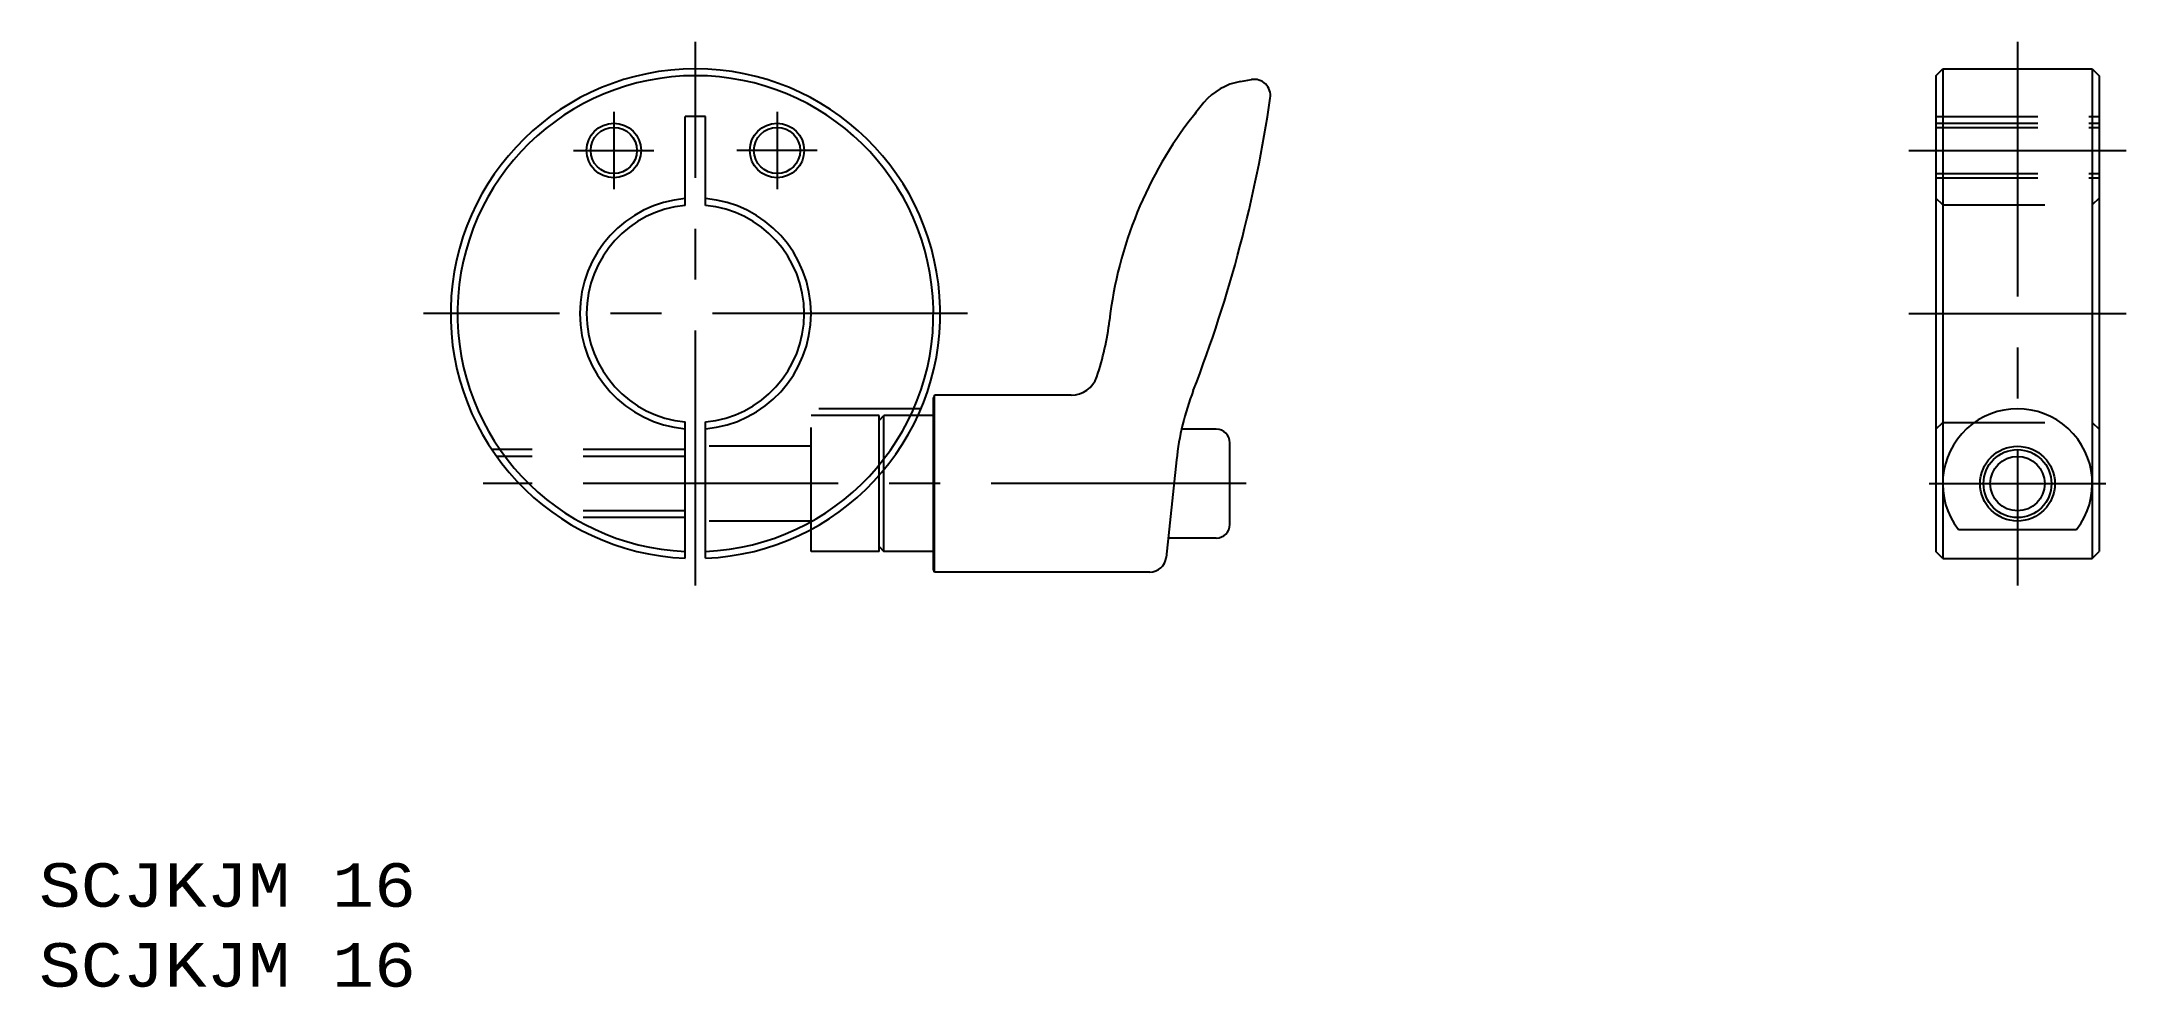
# Model space of a CAD drawing. Extents: x 20 to 173, y 20 to 89.
import ezdxf
from ezdxf.enums import TextEntityAlignment as Align

# ---------------------------------------------------------------- set-up
doc = ezdxf.new("R2010")
doc.units = 0
doc.header["$LTSCALE"] = 15
doc.linetypes.add('CENTER', pattern=[2, 1.25, -0.25, 0.25, -0.25])
doc.linetypes.add('DASHED', pattern=[0.75, 0.5, -0.25])
for name, color, linetype in [('CSLAYER1', 7, 'CONTINUOUS'), ('CSLAYER16', 7, 'CONTINUOUS'), ('CSLAYER2', 7, 'CONTINUOUS')]:
    doc.layers.add(name, color=color, linetype=linetype)
doc.styles.add('EASYDRAW_FONT', font='monotxt', dxfattribs={"height": 1, "bigfont": 'bigfont'})

# ---------------------------------------------------------------- blocks, each defined once
blk = doc.blocks.new('BLKF0000')
at = {"layer": 'CSLAYER1', "color": 3, "linetype": 'CONTINUOUS'}
for p, q in [((85.851738, 63.490977), (85.765931, 63.290215)), ((85.851738, 50.490977), (85.851738, 63.490977)), ((85.851738, 50.490977), (85.765931, 50.69174))]:
    blk.add_line(p, q, dxfattribs=at)
at = {"layer": 'CSLAYER1', "color": 7, "linetype": 'CONTINUOUS'}
for p, q in [((106.565931, 60.990977), (104.051664, 60.990977)), ((107.565931, 53.990977), (107.565931, 59.990977)), ((106.565931, 52.990977), (103.031225, 52.990977))]:
    blk.add_line(p, q, dxfattribs=at)
for centre, start, end in [((106.565931, 59.990977), 0, 90), ((106.565931, 53.990977), 270, 360)]:
    blk.add_arc(centre, 1, start, end, dxfattribs=at)
at = {"layer": 'CSLAYER16', "color": 3, "linetype": 'CONTINUOUS'}
for p, q in [((108.333584, 86.562089), (109.142686, 86.704756)), ((85.765931, 50.69174), (85.765931, 63.290215)), ((95.887735, 63.490977), (85.851738, 63.490977)), ((103.640929, 58.736512), (102.879834, 51.564347)), ((101.686534, 50.490977), (85.851738, 50.490977))]:
    blk.add_line(p, q, dxfattribs=at)
for centre, radius, start, end in [((109.115001, 82.130454), 4.5, 100, 140.207964), ((109.351064, 85.522986), 1.2, -8.365079, 100), ((11.602179, 99.896416), 100, 338.863766, 351.634921), ((136.392224, 59.410351), 40, 140.207964, 141.978819), ((128.514393, 65.569879), 30, 141.978819, 173.455386), ((78.840223, 71.268721), 20, 341.277451, 353.455386), ((95.887735, 65.490977), 2, 270, 341.277451), ((123.529261, 56.626007), 20, 158.863766, 173.942569), ((101.686534, 51.690977), 1.2, 270, 353.942569)]:
    blk.add_arc(centre, radius, start, end, dxfattribs=at)

msp = doc.modelspace()

# ---------------------------------------------------------------- linework, layer by layer
at = {"layer": 'CSLAYER1', "color": 7, "linetype": 'CONTINUOUS'}
for p, q in [((159.478126, 86.990977), (159.978126, 87.490977)), ((159.978126, 87.490977), (159.978126, 51.490977)), ((159.978126, 87.490977), (170.978126, 87.490977)), ((170.978126, 87.490977), (170.978126, 51.490977)), ((170.978126, 87.490977), (171.478126, 86.990977)), ((159.478126, 86.990977), (159.478126, 51.990976)), ((171.478126, 86.990977), (171.478126, 51.990977)), ((67.515931, 77.455744), (67.515931, 83.990977)), ((69.015931, 83.990977), (67.515931, 83.990977)), ((69.015931, 77.455744), (69.015931, 83.990977)), ((67.515931, 51.506609), (67.515931, 61.526211)), ((69.015931, 51.506609), (69.015931, 61.526211)), ((85.765931, 61.990977), (84.628999, 61.990977)), ((81.765931, 51.990977), (81.765931, 57.585096)), ((82.131787, 51.990977), (82.131787, 58.013258)), ((76.765931, 51.990977), (76.765931, 53.624346)), ((81.765931, 52.356833), (82.131787, 51.990977)), ((161.128897, 53.624346), (169.827355, 53.624346)), ((81.765931, 51.990977), (76.765931, 51.990977)), ((85.765931, 51.990977), (82.131787, 51.990977)), ((159.978126, 51.490977), (159.478125, 51.990977)), ((159.978126, 51.490977), (170.978126, 51.490977)), ((170.978126, 51.490977), (171.478126, 51.990977))]:
    msp.add_line(p, q, dxfattribs=at)
at = {"layer": 'CSLAYER1', "color": 3, "linetype": 'DASHED'}
for p, q in [((159.478126, 83.990977), (171.478126, 83.990977)), ((159.478126, 83.490977), (171.478126, 83.490977)), ((159.478126, 83.190977), (171.478126, 83.190977)), ((159.478126, 79.790977), (171.478126, 79.790977)), ((159.478126, 79.490977), (171.478126, 79.490977)), ((159.978126, 77.490977), (159.478127, 77.990976)), ((159.978126, 77.490977), (170.978126, 77.490977)), ((171.478126, 77.990978), (170.978126, 77.490977)), ((76.765931, 53.624346), (76.765931, 62.490977)), ((84.849055, 62.490977), (76.765931, 62.490977)), ((81.765931, 61.990977), (76.765931, 61.990977)), ((81.765931, 57.585096), (81.765931, 61.990977)), ((81.765931, 61.625121), (82.131787, 61.990977)), ((82.131787, 58.013258), (82.131787, 61.990977)), ((84.628999, 61.990977), (82.131787, 61.990977)), ((159.478126, 60.990978), (159.978125, 61.490977)), ((159.978125, 61.490977), (170.978126, 61.490977)), ((170.978126, 61.490977), (171.478126, 60.990979)), ((67.515931, 59.490977), (53.299301, 59.490977)), ((67.515931, 58.990977), (53.645739, 58.990977)), ((76.765931, 59.740977), (69.015931, 59.740977)), ((67.515931, 54.990977), (58.316057, 54.990977)), ((67.515931, 54.490977), (58.316057, 54.490977)), ((76.765931, 54.240977), (69.015931, 54.240977))]:
    msp.add_line(p, q, dxfattribs=at)
at = {"layer": 'CSLAYER1', "color": 3, "linetype": 'CONTINUOUS'}
for centre, radius in [((62.265931, 81.490977), 2), ((74.265931, 81.490977), 2), ((165.478126, 56.990977), 2.5)]:
    msp.add_circle(centre, radius, dxfattribs=at)
at = {"layer": 'CSLAYER1', "color": 7, "linetype": 'CONTINUOUS'}
for centre, radius in [((62.265931, 81.490977), 1.7), ((74.265931, 81.490977), 1.7), ((165.478126, 56.990977), 2.75), ((165.478126, 56.990977), 2)]:
    msp.add_circle(centre, radius, dxfattribs=at)
for centre, radius, start, end in [((68.265931, 69.490977), 18, -87.611985, 267.611985), ((68.265931, 69.490977), 17.5, -87.543714, 267.543714), ((68.265931, 69.490977), 8.5, 95.062093, 264.937907), ((68.265931, 69.490977), 8, 95.379379, 264.620621), ((68.265931, 69.490977), 8.5, -84.937907, 84.937907), ((68.265931, 69.490977), 8, -84.620621, 84.620621), ((165.478126, 56.990977), 5.5, -37.742578, 217.742578)]:
    msp.add_arc(centre, radius, start, end, dxfattribs=at)
at = {"layer": 'CSLAYER2', "color": 1, "linetype": 'CENTER'}
for p, q in [((68.265931, 49.490977), (68.265931, 89.490977)), ((165.478126, 89.490977), (165.478126, 49.490977)), ((62.265931, 84.328871), (62.265931, 78.653084)), ((74.265931, 84.328871), (74.265931, 78.653084)), ((59.312821, 81.490977), (65.21904, 81.490977)), ((77.21904, 81.490977), (71.312821, 81.490977)), ((157.478126, 81.490977), (173.478126, 81.490977)), ((88.265931, 69.490977), (48.265931, 69.490977)), ((157.478126, 69.490977), (173.478126, 69.490977)), ((108.765931, 56.990977), (52.653436, 56.990977)), ((158.978126, 56.990977), (171.978126, 56.990977))]:
    msp.add_line(p, q, dxfattribs=at)

# ---------------------------------------------------------------- block references
at = {"layer": 'CSLAYER1'}
msp.add_blockref('BLKF0000', (0, 0), dxfattribs=at)

# ---------------------------------------------------------------- texts
at = {"layer": 'CSLAYER1', "color": 7, "style": 'EASYDRAW_FONT', "width": 0.999231}
for p, p2 in [((20, 25.877213), (47.712002, 25.877213)), ((20, 20), (47.712002, 20))]:
    msp.add_text('SCJKJM 16', height=3.2, dxfattribs=at).set_placement(p, p2, align=Align.FIT)

doc.saveas('drawing.dxf')
